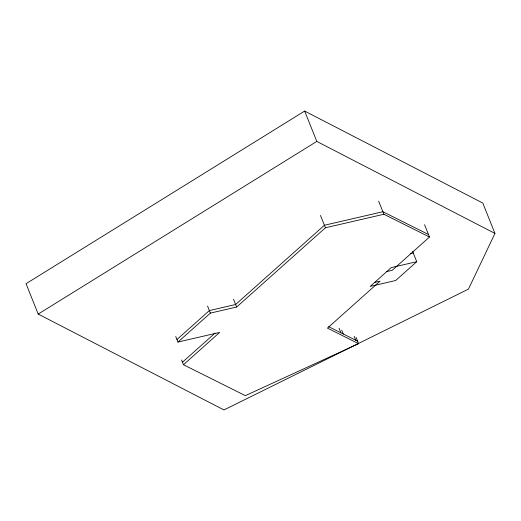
<?xml version="1.0" encoding="UTF-8"?>
<svg xmlns="http://www.w3.org/2000/svg" width="521" height="521" viewBox="0 0 521 521"><rect width="100%" height="100%" fill="white"/><g stroke="black" fill="none" stroke-linecap="round" stroke-linejoin="round"><path stroke-width="0.78" d="M494.95 233.428L468.457 289.122L223.958 409.942L38.196 314.065L26.05 283.704L304.648 111.058L482.804 203.066L494.95 233.428L316.794 141.419L304.648 111.058M176.951 339.523L209.364 310.581L235.616 304.505L324.407 225.254L382.883 211.728L428.477 234.496M175.746 336.507L177.967 342.056L210.38 313.108L236.632 307.038L325.417 227.781L383.899 214.255L429.493 237.029L392.215 270.314L386.816 271.565M182.448 362.206L215.03 333.114M181.542 359.946L183.464 364.739L219.66 332.411L177.967 342.056M416.748 261.692L395.68 280.506L370.197 286.4L391.264 267.586L416.748 261.692L412.671 251.506M38.196 314.065L316.794 141.419M356.051 337.374L358.572 343.678L245.358 395.647L183.464 364.739M410.333 253.59L413.238 252.919M374.658 282.421L380.056 281.171L327.442 328.132L358.572 343.678M328.634 326.68L357.556 341.151M424.556 224.681L429.493 237.029M378.656 201.158L383.899 214.255M320.48 215.44L325.417 227.781M354.182 336.338L355.739 340.246M341.724 330.119L343.287 334.026M339.08 328.276L340.903 332.834M233.506 299.223L236.632 307.038M207.553 306.048L210.38 313.108"/></g></svg>
